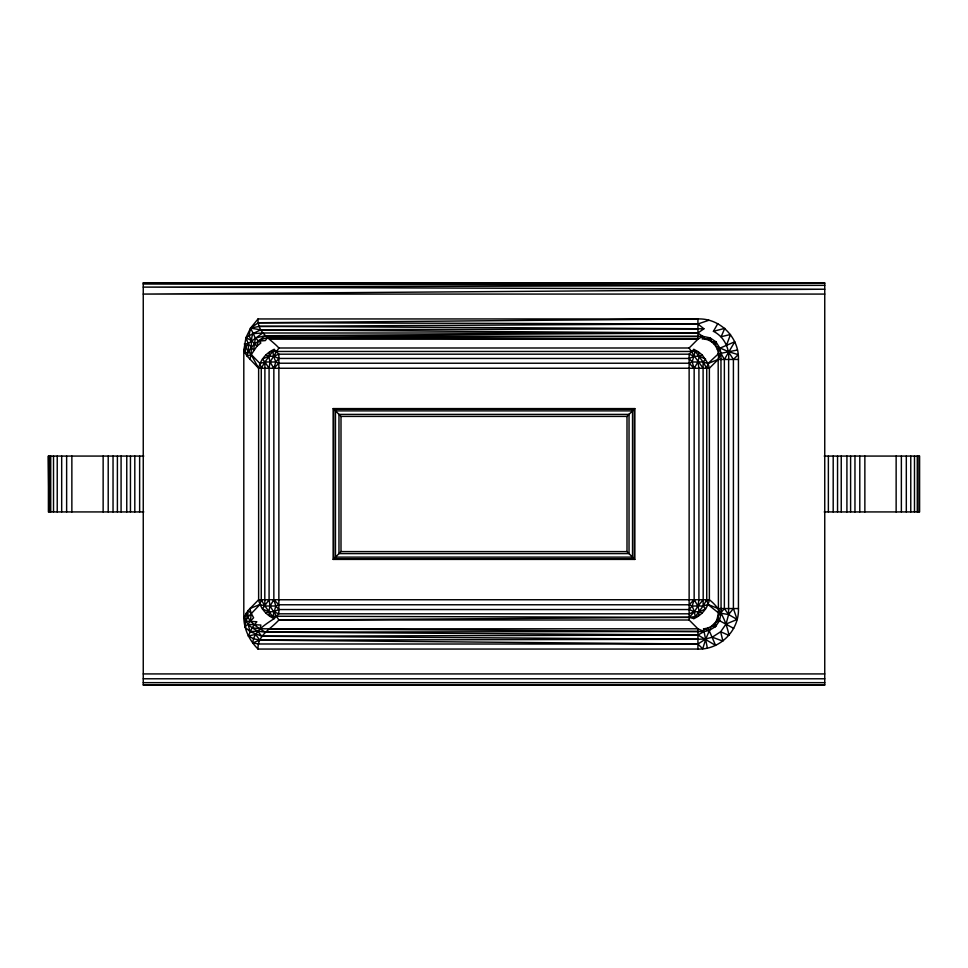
<?xml version="1.0" encoding="UTF-8"?>
<svg xmlns="http://www.w3.org/2000/svg" width="968" height="968" viewBox="0 0 968 968"><rect width="100%" height="100%" fill="white"/><g stroke="black" fill="none" stroke-linecap="round" stroke-linejoin="round"><path stroke-width="1.45" d="M697.928 639.267L261.808 636.242L249.986 631.572L244.989 627.107L245.606 621.105L256.883 621.746L252.031 627.808L248.352 636.024L253.737 638.783L259.763 640.15L697.928 639.267L705.769 638.977L712.279 637.174L720.652 631.765L729.013 635.395C726.242 621.892 720.567 608.412 709.375 599.749L258.625 599.749L248.002 610.614L243.803 617.644L248.207 624.408L252.031 627.808L260.126 628.764L704.123 631.584L709.193 630.458L715.57 626.562L715.594 622.218L717.058 619.435L718.401 612.841L718.183 359.443C720.374 349.4 712.859 338.594 702.224 338.981L702.659 336.307L697.928 333.004L260.695 329.858L250.579 328.091L245.957 337.638L243.803 350.356L243.803 617.644C244.105 629.551 249.635 640.755 258.032 649.056L697.928 649.056C719.889 649.891 739.298 630.616 738.439 608.557L738.439 359.443C739.262 337.493 719.998 318.085 697.928 318.944L258.032 318.944L250.579 328.091L248.982 335.606L251.498 340.615L256.883 346.254L260.864 342.974L255.346 338.05L250.579 328.091L258.335 322.731L697.928 318.944L697.928 339.199L689.131 347.996L278.869 347.996C271.052 339.211 257.185 332.835 258.032 318.944M707.366 648.076L703.53 628.934L708.031 627.978L715.606 645.402L697.928 634.996L265.256 632.14C257.561 627.482 248.885 622.315 246.283 613.046L245.606 621.105L247.929 617.1L248.002 610.614L251.208 613.288L253.604 617.765L244.989 627.107M274.15 349.387C266.345 352.739 260.283 359.878 258.625 368.251L258.625 599.749C260.283 608.122 266.345 615.261 274.15 618.612L278.869 613.809L278.869 354.191L274.15 349.387L264.905 361.996L264.808 599.749L264.905 606.004L274.15 618.612C265.147 624.663 254.088 630.967 252.672 642.921L258.577 643.986L697.928 644.035L705.769 638.977L711.214 626.453L715.594 622.218L719.502 620.694L733.72 628.401M252.031 627.808L257.791 631.209L261.808 636.242L697.928 634.996L704.123 631.584L697.928 628.801L689.131 620.004L689.131 354.191L693.85 349.387L703.095 361.996L703.191 599.749L703.095 606.004L693.85 618.612L689.131 617.354L269.673 616.217L268.753 611.752L270.024 606.004L273.847 599.749L273.847 368.251L275.844 361.996L278.869 358.45L689.131 358.45L694.395 356.248L699.247 356.248L702.32 355.062L707.995 363.52L709.375 368.251L709.375 599.749C707.717 608.122 701.655 615.261 693.85 618.612M270.072 339.199L697.928 339.199L702.659 336.307L705.672 339.381L710.076 337.88L711.589 341.789L715.933 341.801L719.841 348.19L720.966 353.26L718.183 359.443L709.375 368.251L258.625 368.251L246.961 355.97C249.611 346.459 258.032 339.744 267.483 337.651L702.659 336.307L710.076 337.88L715.933 341.801L715.836 346.169L728.347 351.602L738.185 354.663L733.405 359.443L733.405 608.557L737.12 619.472L726.06 624.045L720.652 631.765L722.902 641.131L712.279 637.174M697.928 333.004L262.679 333.004L248.207 343.616L244.347 343.906L245.594 346.907L245.315 353.332L246.961 355.97L251.208 354.711L256.883 346.254L258.25 341.184L265.135 335.739L697.928 333.004L703.918 328.781L697.928 323.965L258.335 322.731M703.918 328.781L260.695 329.858L252.793 333.645C249.925 342.067 252.648 351.166 249.817 359.443M250.458 620.96L251.208 613.288L249.817 608.557L260.005 604.48L264.905 606.004L275.844 606.004L278.869 604.77L689.131 604.77L692.156 606.004L703.095 606.004L707.995 604.48L718.183 608.557L738.439 608.557M258.032 649.056C257.246 635.19 271.088 628.922 278.869 620.004L689.131 617.354L698.327 616.217L699.247 611.752L697.976 606.004L694.153 599.749L694.153 368.251L692.156 361.996L689.131 358.45M689.131 620.004L278.869 620.004L270.024 606.004L269.08 599.749L269.08 368.251L270.024 361.996L268.753 356.248L269.673 351.783L272.794 351.457L695.205 351.457L698.327 351.783L702.32 355.062M689.131 617.354L694.395 611.752L697.976 606.004L698.92 599.749L698.92 368.251L697.976 361.996L699.247 356.248L698.327 351.783L693.85 349.387M272.794 616.543L275.844 606.004L273.847 599.749L278.869 604.77M262.679 333.004L252.793 333.645L245.957 337.638L248.207 343.616L245.594 346.907L248.558 351.783L260.005 363.52L264.905 361.996L275.844 361.996L278.869 363.23L689.131 363.23L692.156 361.996L695.205 351.457M260.126 628.764L260.864 625.025L248.207 624.408L249.986 631.572L257.791 631.209L265.256 632.14L697.928 631.451M260.005 363.52L261.263 368.251L261.263 599.749L260.005 604.48L247.929 617.1M737.12 619.472L728.589 614.535L718.401 612.841L707.995 604.48L706.737 599.749L706.737 368.251L707.995 363.52L718.316 353.852L737.459 350.005M726.06 624.045L728.589 614.535L728.638 359.443C729.666 348.032 723.822 336.453 713.428 331.322L717.784 323.651M718.316 353.852L719.841 348.19L734.785 341.777L724.366 359.443L724.366 608.557L718.002 616.289L719.502 620.694L715.57 626.562L711.214 626.453L708.031 627.978M705.769 638.977L702.72 648.814L697.928 644.035L259.763 640.15L252.672 642.921M265.68 612.938L268.753 611.752L273.605 611.752L278.869 609.55L689.131 609.55L692.156 606.004L694.153 599.749L689.131 604.77M726.545 345.092L730.501 334.48L721.148 336.719L724.766 328.358L713.428 331.322M708.818 340.325L710.076 337.88M245.594 346.907L243.803 350.356L245.315 353.332L248.558 351.783L248.207 343.616L253.604 350.234L255.346 338.05L265.135 335.739L697.928 336.549M261.263 368.251L264.905 361.996L262.413 359.043L268.753 356.248L273.605 356.248L278.869 354.191L689.131 354.191L694.395 356.248L703.191 368.251M706.737 599.749L703.095 606.004L705.587 608.957L699.247 611.752L694.395 611.752L689.131 613.809L278.869 613.809L273.605 611.752M278.869 347.996L270.024 361.996L273.847 368.251L278.869 363.23M697.976 361.996L694.153 368.251L689.131 363.23M268.753 611.752L262.413 608.957L269.08 599.749M733.405 608.557L728.589 614.535L724.366 608.557M697.976 606.004L703.191 599.749M333.173 559.407L341.002 551.591L626.998 551.591L634.827 559.407L634.827 408.593L333.173 408.593L333.173 559.407L634.827 559.407M333.173 408.593L341.002 416.409L626.998 416.409L634.827 408.593M713.948 343.749L715.933 341.801M717.349 349.339L719.841 348.19M708.842 320.263L697.928 323.965L259.23 326.397L250.579 328.091M248.352 636.024L255.673 634.379L259.763 640.15M258.25 341.184L265.341 340.579L267.483 337.651L697.928 339.199M143.252 282.898L824.748 282.898L824.748 685.102L143.252 685.102L143.252 282.898L824.748 283.188L143.252 284.011L824.748 285.342L143.252 287.109L824.748 289.226L143.252 294.078L824.748 294.078M738.439 359.443L718.183 359.443L707.995 363.52L703.095 361.996L692.156 361.996M143.796 511.927L48.4 511.927L48.4 456.073L143.796 456.073M824.204 456.073L919.6 456.073L919.6 511.927L824.204 511.927M270.072 628.801L697.928 628.801L697.928 649.056M143.252 673.922L824.748 673.922M143.252 678.774L824.748 678.774M143.252 682.658L824.748 682.658M143.252 684.812L824.748 684.812M259.23 326.397L697.928 328.733M703.53 628.934L709.193 630.458M265.68 355.062L268.753 356.248M699.247 611.752L702.32 612.938M272.794 351.457L273.605 356.248L278.869 358.45M689.131 609.55L694.395 611.752L695.205 616.543M699.247 356.248L705.587 359.043L703.095 361.996L706.737 368.251M717.058 619.435L719.502 620.694L721.063 613.288L720.966 353.26L724.366 359.443M245.957 337.638L251.498 340.615M713.622 624.566L715.57 626.562M275.844 606.004L278.869 609.55M694.395 356.248L689.131 347.996M264.905 361.996L269.08 368.251M728.347 351.602L733.405 359.443M261.263 599.749L264.905 606.004M251.208 354.711L258.625 368.251M692.156 606.004L694.395 611.752M273.605 356.248L275.844 361.996M48.4 456.073L48.993 511.927L48.993 456.073M919.007 456.073L919.007 511.927M917.277 456.073L917.277 511.927M914.482 456.073L914.482 511.927M910.767 456.073L910.767 511.927M906.314 456.073L906.314 511.927M901.365 456.073L901.365 511.927M896.138 456.073L896.138 511.927M864.86 456.073L864.86 511.927M859.79 456.073L859.79 511.927M854.962 456.073L854.962 511.927M850.606 456.073L850.606 511.927M846.915 456.073L846.915 511.927M841.24 456.073L841.24 511.927M837.55 456.073L837.55 511.927M833.194 456.073L833.194 511.927M828.366 456.073L828.366 511.927M626.998 416.409L626.998 551.591M341.002 416.409L341.002 551.591M139.634 456.073L139.634 511.927M134.806 456.073L134.806 511.927M130.45 456.073L130.45 511.927M126.76 456.073L126.76 511.927M121.085 456.073L121.085 511.927M117.394 456.073L117.394 511.927M113.038 456.073L113.038 511.927M108.21 456.073L108.21 511.927M103.14 456.073L103.14 511.927M71.862 456.073L71.862 511.927M66.635 456.073L66.635 511.927M61.686 456.073L61.686 511.927M57.233 456.073L57.233 511.927M53.518 456.073L53.518 511.927M50.723 456.073L50.723 511.927M634.318 409.089L333.682 409.089L333.682 558.911L634.318 558.911L634.318 409.089M632.528 410.88L335.472 410.88L335.472 557.12L632.528 557.12L632.528 410.88M629.031 414.389L338.969 414.389L338.969 553.611L629.031 553.611L629.031 414.389"/></g></svg>
